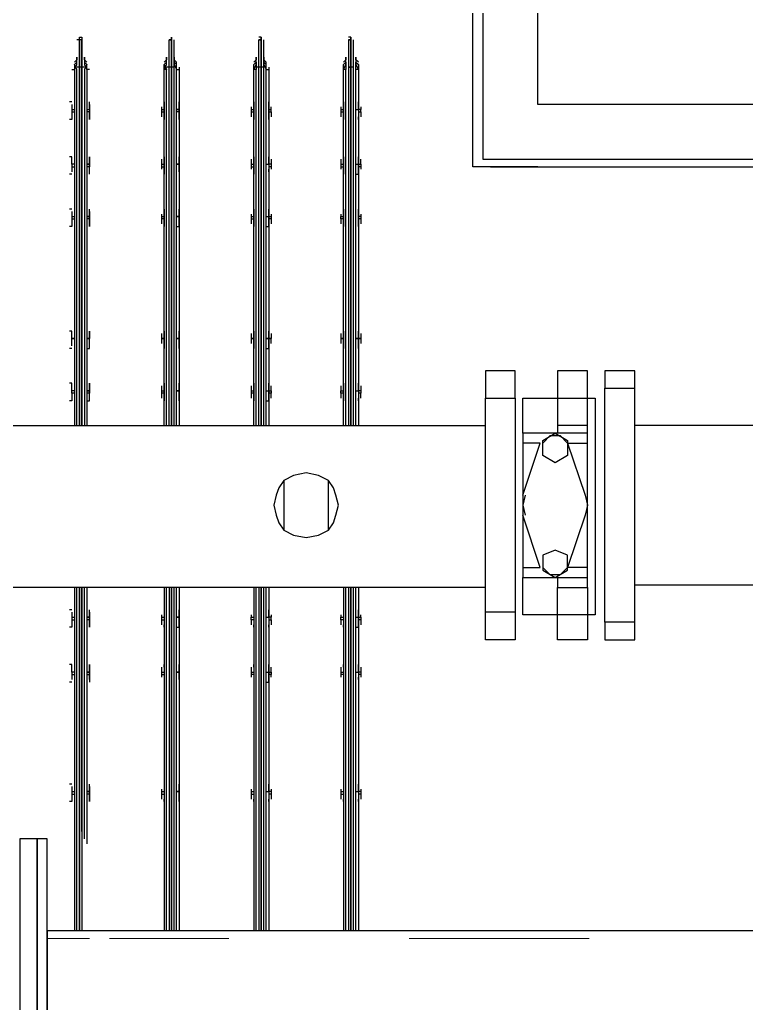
# Model space of a CAD drawing. Header units: metres. Extents: x 530959 to 531458, y 2674234 to 2674577.
# Drawn here: x 531159.253 to 531159.657, y 2674397.626 to 2674398.173 of the extents above; entities that cross this region are included whole.
import ezdxf

# ---------------------------------------------------------------- set-up
doc = ezdxf.new("R2010")
doc.units = ezdxf.units.M
doc.linetypes.add('PDF_IMPORT', pattern=[1, 0.8, -0.2])
doc.layers.add('IDT', color=7, linetype='Continuous')

# ---------------------------------------------------------------- blocks, each defined once
blk = doc.blocks.new('IDT')
at = {"layer": 'IDT', "color": 0, "lineweight": 25}
for p, q in [((16.87873, 9.80413), (16.87873, 8.9452)), ((16.88426, 8.9452), (16.88426, 9.80413)), ((16.88426, 9.80413), (16.88426, 8.9452)), ((16.89394, 8.9452), (16.89394, 9.80413)), ((16.87873, 8.99637), (16.87873, 9.75434)), ((14.77772, 8.99637), (16.87873, 8.99637)), ((16.70583, 8.8055), (16.70583, 8.99637)), ((16.70722, 8.99637), (16.70722, 8.8055)), ((16.7086, 8.99637), (16.7086, 8.8055)), ((16.70998, 8.8055), (16.70998, 8.99637)), ((16.70998, 8.99637), (16.70998, 8.8055)), ((16.71137, 8.8055), (16.71137, 8.99637)), ((16.71275, 8.99637), (16.71275, 8.8055)), ((16.71413, 8.8055), (16.71413, 8.99637)), ((16.75563, 8.8055), (16.75563, 8.99637)), ((16.75701, 8.99637), (16.75701, 8.8055)), ((16.75839, 8.99637), (16.75839, 8.8055)), ((16.75978, 8.8055), (16.75978, 8.99637)), ((16.75978, 8.99637), (16.75978, 8.8055)), ((16.76116, 8.8055), (16.76116, 8.99637)), ((16.76254, 8.99637), (16.76254, 8.8055)), ((16.76393, 8.8055), (16.76393, 8.99637)), ((16.80542, 8.8055), (16.80542, 8.99637)), ((16.8068, 8.99637), (16.8068, 8.8055)), ((16.80819, 8.99637), (16.80819, 8.8055)), ((16.80957, 8.8055), (16.80957, 8.99637)), ((16.80957, 8.99637), (16.80957, 8.8055)), ((16.81095, 8.8055), (16.81095, 8.99637)), ((16.81234, 8.99637), (16.81234, 8.8055)), ((16.81372, 8.8055), (16.81372, 8.99637)), ((16.85936, 8.8055), (16.85936, 8.99637)), ((16.86075, 8.8055), (16.86075, 8.99637)), ((16.86075, 8.99637), (16.86075, 8.8055)), ((16.86213, 8.99637), (16.86213, 8.8055)), ((16.86351, 8.8055), (16.86351, 8.99637)), ((16.8566, 8.8055), (16.8566, 8.94796)), ((16.85798, 8.9452), (16.85798, 8.8055)), ((16.85936, 8.94105), (16.85936, 8.8055)), ((16.87873, 8.9452), (16.88426, 8.9452)), ((16.88426, 8.9452), (16.89394, 8.9452)), ((16.70445, 8.9203), (16.70445, 8.92307)), ((16.70445, 8.91892), (16.70445, 8.9203)), ((16.70445, 8.9203), (16.70583, 8.9203)), ((16.70583, 8.9203), (16.70583, 8.92445)), ((16.70583, 8.92445), (16.70583, 8.92307)), ((16.70583, 8.91892), (16.70583, 8.9203)), ((16.71413, 8.9203), (16.71413, 8.92445)), ((16.71413, 8.92445), (16.71413, 8.92307)), ((16.71413, 8.91892), (16.71413, 8.9203)), ((16.71552, 8.9203), (16.71413, 8.9203)), ((16.71552, 8.9203), (16.71552, 8.92307)), ((16.71552, 8.91892), (16.71552, 8.9203)), ((16.75424, 8.9203), (16.75424, 8.92307)), ((16.75424, 8.91892), (16.75424, 8.9203)), ((16.75424, 8.9203), (16.75563, 8.9203)), ((16.75563, 8.9203), (16.75563, 8.92445)), ((16.75563, 8.92445), (16.75563, 8.92307)), ((16.75563, 8.91892), (16.75563, 8.9203)), ((16.76393, 8.9203), (16.76393, 8.92445)), ((16.76393, 8.92445), (16.76393, 8.92307)), ((16.76393, 8.91477), (16.76393, 8.9203)), ((16.76531, 8.9203), (16.76393, 8.9203)), ((16.76531, 8.9203), (16.76531, 8.92307)), ((16.76531, 8.91892), (16.76531, 8.9203)), ((16.80542, 8.91892), (16.80542, 8.92445)), ((16.80542, 8.92445), (16.80542, 8.92307)), ((16.80542, 8.92307), (16.80542, 8.91892)), ((16.81372, 8.9203), (16.81372, 8.92445)), ((16.81372, 8.92445), (16.81372, 8.92307)), ((16.81372, 8.91477), (16.81372, 8.9203)), ((16.8151, 8.9203), (16.81372, 8.9203)), ((16.8151, 8.9203), (16.8151, 8.92307)), ((16.8151, 8.91892), (16.8151, 8.9203)), ((16.85521, 8.9203), (16.85521, 8.92445)), ((16.85521, 8.92445), (16.85521, 8.92307)), ((16.85521, 8.92307), (16.85521, 8.9203)), ((16.85521, 8.9203), (16.85521, 8.91892)), ((16.85521, 8.91892), (16.85521, 8.9203)), ((16.85521, 8.9203), (16.8566, 8.9203)), ((16.86351, 8.9203), (16.86351, 8.92445)), ((16.86351, 8.91892), (16.86351, 8.9203)), ((16.8649, 8.9203), (16.86351, 8.9203)), ((16.8649, 8.92307), (16.8649, 8.92445)), ((16.8649, 8.92445), (16.86628, 8.92445)), ((16.8649, 8.9203), (16.8649, 8.92307)), ((16.8649, 8.91892), (16.8649, 8.9203)), ((16.70445, 8.91753), (16.70445, 8.91892)), ((16.70445, 8.91892), (16.70583, 8.91892)), ((16.70722, 8.91892), (16.70583, 8.91892)), ((16.70583, 8.91892), (16.70583, 8.91477)), ((16.70583, 8.91753), (16.70583, 8.91615)), ((16.71413, 8.91477), (16.71413, 8.91892)), ((16.71552, 8.91892), (16.71413, 8.91892)), ((16.71413, 8.91615), (16.71413, 8.91753)), ((16.71552, 8.91753), (16.71552, 8.91892)), ((16.75424, 8.91753), (16.75424, 8.91892)), ((16.75424, 8.91892), (16.75563, 8.91892)), ((16.75701, 8.91892), (16.75563, 8.91892)), ((16.75563, 8.91892), (16.75563, 8.91477)), ((16.75563, 8.91753), (16.75563, 8.91615)), ((16.76531, 8.91892), (16.76393, 8.91892)), ((16.76393, 8.91615), (16.76393, 8.91753)), ((16.76531, 8.91753), (16.76531, 8.91892)), ((16.80542, 8.91753), (16.80542, 8.91892)), ((16.80542, 8.91892), (16.8068, 8.91892)), ((16.8068, 8.91892), (16.80542, 8.91892)), ((16.80542, 8.91892), (16.80542, 8.91477)), ((16.80542, 8.91615), (16.80542, 8.91753)), ((16.8151, 8.91892), (16.81372, 8.91892)), ((16.81372, 8.91615), (16.81372, 8.91753)), ((16.8151, 8.91753), (16.8151, 8.91892)), ((16.85521, 8.91892), (16.8566, 8.91892)), ((16.8566, 8.91892), (16.85521, 8.91892)), ((16.85521, 8.91892), (16.85521, 8.91477)), ((16.85521, 8.91753), (16.85521, 8.91892)), ((16.85521, 8.91615), (16.85521, 8.91753)), ((16.86351, 8.91477), (16.86351, 8.91892)), ((16.8649, 8.91892), (16.86351, 8.91892)), ((16.8649, 8.91753), (16.8649, 8.91892)), ((16.8649, 8.91615), (16.8649, 8.91753)), ((16.8649, 8.91477), (16.86628, 8.91477)), ((16.70445, 8.85391), (16.70445, 8.85529)), ((16.70445, 8.85253), (16.70445, 8.85391)), ((16.70445, 8.85391), (16.70583, 8.85391)), ((16.70583, 8.85391), (16.70583, 8.85806)), ((16.70583, 8.85667), (16.70583, 8.85529)), ((16.70583, 8.85253), (16.70583, 8.85391)), ((16.71413, 8.85391), (16.71413, 8.85806)), ((16.71413, 8.85529), (16.71413, 8.85667)), ((16.71413, 8.85253), (16.71413, 8.85391)), ((16.71413, 8.85391), (16.71552, 8.85391)), ((16.71552, 8.85391), (16.71552, 8.85529)), ((16.71552, 8.85253), (16.71552, 8.85391)), ((16.75424, 8.85529), (16.75424, 8.85391)), ((16.75424, 8.85391), (16.75563, 8.85391)), ((16.75424, 8.85253), (16.75424, 8.85391)), ((16.75701, 8.85806), (16.75563, 8.85806)), ((16.75563, 8.85806), (16.75563, 8.85391)), ((16.75563, 8.85667), (16.75563, 8.85529)), ((16.75563, 8.85391), (16.75563, 8.85253)), ((16.76393, 8.85253), (16.76393, 8.85806)), ((16.76393, 8.85529), (16.76393, 8.85667)), ((16.76393, 8.85391), (16.76531, 8.85391)), ((16.76531, 8.85391), (16.76531, 8.85529)), ((16.76531, 8.85253), (16.76531, 8.85391)), ((16.80542, 8.85253), (16.80542, 8.85806)), ((16.80542, 8.85667), (16.80542, 8.85529)), ((16.80542, 8.85529), (16.80542, 8.85391)), ((16.80542, 8.85391), (16.80542, 8.85253)), ((16.81372, 8.85391), (16.81372, 8.85806)), ((16.81372, 8.85529), (16.81372, 8.85667)), ((16.81372, 8.85253), (16.81372, 8.85391)), ((16.8151, 8.85391), (16.81372, 8.85391)), ((16.8151, 8.85391), (16.8151, 8.85529)), ((16.8151, 8.85253), (16.8151, 8.85391)), ((16.85521, 8.85391), (16.85521, 8.85806)), ((16.85521, 8.85667), (16.85521, 8.85529)), ((16.85521, 8.85529), (16.85521, 8.85391)), ((16.8566, 8.85391), (16.85521, 8.85391)), ((16.85521, 8.85391), (16.85521, 8.85253)), ((16.85521, 8.85253), (16.85521, 8.85391)), ((16.86351, 8.84838), (16.86351, 8.85806)), ((16.8649, 8.85391), (16.86351, 8.85391)), ((16.8649, 8.85806), (16.86628, 8.85806)), ((16.8649, 8.85529), (16.8649, 8.85667)), ((16.8649, 8.85391), (16.8649, 8.85529)), ((16.8649, 8.85253), (16.8649, 8.85391)), ((16.70445, 8.84976), (16.70445, 8.85253)), ((16.70445, 8.85253), (16.70583, 8.85253)), ((16.70722, 8.85253), (16.70583, 8.85253)), ((16.70583, 8.85253), (16.70583, 8.84838)), ((16.70583, 8.84838), (16.70583, 8.84976)), ((16.71413, 8.84838), (16.71413, 8.85253)), ((16.71552, 8.85253), (16.71413, 8.85253)), ((16.71413, 8.84976), (16.71413, 8.84838)), ((16.71552, 8.84976), (16.71552, 8.85253)), ((16.75563, 8.85253), (16.75424, 8.85253)), ((16.75424, 8.85253), (16.75424, 8.84976)), ((16.75701, 8.85253), (16.75563, 8.85253)), ((16.75563, 8.85253), (16.75563, 8.84838)), ((16.75563, 8.84838), (16.75563, 8.84976)), ((16.76393, 8.84838), (16.76393, 8.85253)), ((16.76531, 8.85253), (16.76393, 8.85253)), ((16.76393, 8.84976), (16.76393, 8.84838)), ((16.76531, 8.84976), (16.76531, 8.85253)), ((16.80542, 8.84976), (16.80542, 8.85253)), ((16.80542, 8.85253), (16.8068, 8.85253)), ((16.8068, 8.85253), (16.80542, 8.85253)), ((16.80542, 8.85253), (16.80542, 8.84838)), ((16.80542, 8.84838), (16.80542, 8.84976)), ((16.81372, 8.84838), (16.81372, 8.85253)), ((16.8151, 8.85253), (16.81372, 8.85253)), ((16.81372, 8.84976), (16.81372, 8.84838)), ((16.8151, 8.84976), (16.8151, 8.85253)), ((16.85521, 8.85253), (16.8566, 8.85253)), ((16.8566, 8.85253), (16.85521, 8.85253)), ((16.85521, 8.85253), (16.85521, 8.84976)), ((16.85521, 8.84838), (16.85521, 8.85253)), ((16.85521, 8.84976), (16.85521, 8.84838)), ((16.86351, 8.85253), (16.8649, 8.85253)), ((16.8649, 8.85253), (16.8649, 8.84976)), ((16.8649, 8.84976), (16.8649, 8.84838)), ((16.8649, 8.84838), (16.86628, 8.84838)), ((16.5689, 8.83454), (16.5523, 8.83454)), ((16.5523, 8.83454), (16.5523, 8.82486)), ((16.5689, 8.82486), (16.5689, 8.83454)), ((16.57858, 8.82071), (16.57858, 8.83454)), ((16.57858, 8.83454), (16.59518, 8.83454)), ((16.59518, 8.83454), (16.59518, 8.82071)), ((16.6187, 8.81933), (16.6187, 8.83454)), ((16.6187, 8.83454), (16.63529, 8.83454)), ((16.63529, 8.83454), (16.63529, 8.81933)), ((16.70722, 8.82763), (16.70583, 8.82763)), ((16.70583, 8.82763), (16.70583, 8.82348)), ((16.70583, 8.82763), (16.70583, 8.82625)), ((16.71413, 8.82348), (16.71413, 8.82763)), ((16.71413, 8.82763), (16.71413, 8.82625)), ((16.75563, 8.82348), (16.75563, 8.82763)), ((16.75563, 8.82763), (16.75563, 8.82625)), ((16.76393, 8.82348), (16.76393, 8.82763)), ((16.76393, 8.82763), (16.76393, 8.82625)), ((16.80542, 8.82763), (16.80542, 8.82625)), ((16.8068, 8.82763), (16.80542, 8.82763)), ((16.80542, 8.82763), (16.80542, 8.82348)), ((16.81372, 8.81795), (16.81372, 8.82763)), ((16.81372, 8.82763), (16.81372, 8.82625)), ((16.85521, 8.82348), (16.85521, 8.82763)), ((16.85521, 8.82763), (16.85521, 8.82625)), ((16.86351, 8.82348), (16.86351, 8.82763)), ((16.8649, 8.82625), (16.8649, 8.82763)), ((16.8649, 8.82763), (16.86628, 8.82763)), ((16.5523, 8.82486), (16.5689, 8.82486)), ((16.5523, 8.82486), (16.5523, 8.69485)), ((16.5689, 8.82486), (16.5689, 8.69485)), ((16.70445, 8.82348), (16.70445, 8.82625)), ((16.70445, 8.8221), (16.70445, 8.82348)), ((16.70445, 8.82348), (16.70583, 8.82348)), ((16.70583, 8.8221), (16.70445, 8.8221)), ((16.70445, 8.8221), (16.70445, 8.82071)), ((16.70583, 8.82348), (16.70583, 8.8221)), ((16.70722, 8.8221), (16.70583, 8.8221)), ((16.70583, 8.8221), (16.70583, 8.81795)), ((16.71413, 8.8221), (16.71413, 8.82348)), ((16.71413, 8.82348), (16.71552, 8.82348)), ((16.71413, 8.81795), (16.71413, 8.8221)), ((16.71552, 8.8221), (16.71413, 8.8221)), ((16.71552, 8.82348), (16.71552, 8.82625)), ((16.71552, 8.82348), (16.71552, 8.8221)), ((16.71552, 8.82071), (16.71552, 8.8221)), ((16.75424, 8.82348), (16.75424, 8.82625)), ((16.75563, 8.82348), (16.75424, 8.82348)), ((16.75424, 8.82348), (16.75424, 8.8221)), ((16.75424, 8.8221), (16.75563, 8.8221)), ((16.75424, 8.82071), (16.75424, 8.8221)), ((16.75563, 8.8221), (16.75563, 8.82348)), ((16.75701, 8.8221), (16.75563, 8.8221)), ((16.75563, 8.8221), (16.75563, 8.81795)), ((16.76393, 8.8221), (16.76393, 8.82348)), ((16.76393, 8.82348), (16.76531, 8.82348)), ((16.76393, 8.81795), (16.76393, 8.8221)), ((16.76531, 8.8221), (16.76393, 8.8221)), ((16.76531, 8.82348), (16.76531, 8.82625)), ((16.76531, 8.82348), (16.76531, 8.8221)), ((16.76531, 8.82071), (16.76531, 8.8221)), ((16.80542, 8.82625), (16.80542, 8.82348)), ((16.80542, 8.82348), (16.80542, 8.8221)), ((16.80542, 8.82348), (16.80542, 8.8221)), ((16.80542, 8.8221), (16.8068, 8.8221)), ((16.8068, 8.8221), (16.80542, 8.8221)), ((16.80542, 8.8221), (16.80542, 8.81795)), ((16.80542, 8.8221), (16.80542, 8.82071)), ((16.8151, 8.82348), (16.81372, 8.82348)), ((16.8151, 8.8221), (16.81372, 8.8221)), ((16.8151, 8.82348), (16.8151, 8.82625)), ((16.8151, 8.8221), (16.8151, 8.82348)), ((16.8151, 8.82071), (16.8151, 8.8221)), ((16.85521, 8.82625), (16.85521, 8.82348)), ((16.85521, 8.82348), (16.85521, 8.8221)), ((16.85521, 8.8221), (16.85521, 8.82348)), ((16.85521, 8.82348), (16.8566, 8.82348)), ((16.85521, 8.8221), (16.8566, 8.8221)), ((16.8566, 8.8221), (16.85521, 8.8221)), ((16.85521, 8.8221), (16.85521, 8.81795)), ((16.85521, 8.82071), (16.85521, 8.8221)), ((16.86351, 8.8221), (16.86351, 8.82348)), ((16.8649, 8.82348), (16.86351, 8.82348)), ((16.86351, 8.81795), (16.86351, 8.8221)), ((16.8649, 8.8221), (16.86351, 8.8221)), ((16.8649, 8.82348), (16.8649, 8.82625)), ((16.8649, 8.8221), (16.8649, 8.82348)), ((16.8649, 8.82071), (16.8649, 8.8221)), ((16.57443, 8.70038), (16.57443, 8.82071)), ((16.57443, 8.82071), (16.57858, 8.82071)), ((16.57858, 8.82071), (16.59518, 8.82071)), ((16.57858, 8.8055), (16.57858, 8.82071)), ((16.59518, 8.82071), (16.59518, 8.8055)), ((16.59518, 8.82071), (16.61455, 8.82071)), ((16.61455, 8.82071), (16.61455, 8.79997)), ((16.6187, 8.70038), (16.6187, 8.81933)), ((16.6187, 8.81933), (16.63529, 8.81933)), ((16.63529, 8.81933), (16.63529, 8.70038)), ((16.70583, 8.82071), (16.70583, 8.81933)), ((16.71413, 8.81933), (16.71413, 8.82071)), ((16.75563, 8.82071), (16.75563, 8.81933)), ((16.76393, 8.81933), (16.76393, 8.82071)), ((16.80542, 8.82071), (16.80542, 8.81933)), ((16.81372, 8.81933), (16.81372, 8.82071)), ((16.85521, 8.81933), (16.85521, 8.82071)), ((16.8649, 8.81933), (16.8649, 8.82071)), ((16.8649, 8.81795), (16.86628, 8.81795)), ((16.59518, 8.8055), (16.57858, 8.8055)), ((16.57858, 8.8055), (16.57858, 8.79997)), ((16.59518, 8.79997), (16.59518, 8.8055)), ((16.63529, 8.8055), (17.21622, 8.8055)), ((16.5523, 8.80411), (16.44304, 8.80411)), ((16.61455, 8.79997), (16.57858, 8.79997)), ((16.57858, 8.79997), (16.57858, 8.79443)), ((16.59656, 8.79997), (16.58965, 8.79582)), ((16.60348, 8.79582), (16.59656, 8.79997)), ((16.61455, 8.79443), (16.61455, 8.79997)), ((16.57858, 8.79443), (16.57858, 8.75985)), ((16.57858, 8.79443), (16.58965, 8.79443)), ((16.57997, 8.76539), (16.58965, 8.79443)), ((16.58965, 8.79443), (16.5938, 8.79858)), ((16.58965, 8.79582), (16.58965, 8.78752)), ((16.5938, 8.79858), (16.59933, 8.79858)), ((16.59933, 8.79858), (16.60348, 8.79443)), ((16.60348, 8.78752), (16.60348, 8.79582)), ((16.61455, 8.79443), (16.60486, 8.79443)), ((16.60486, 8.79443), (16.61455, 8.76539)), ((16.61455, 8.75985), (16.61455, 8.79443)), ((16.58965, 8.78752), (16.59656, 8.78475)), ((16.59656, 8.78475), (16.60348, 8.78752)), ((16.73488, 8.77783), (16.72796, 8.77645)), ((16.7418, 8.77645), (16.73488, 8.77783)), ((16.72243, 8.77369), (16.71967, 8.76954)), ((16.72796, 8.77645), (16.72243, 8.77369)), ((16.72243, 8.77369), (16.72243, 8.74602)), ((16.74733, 8.77369), (16.7418, 8.77645)), ((16.74733, 8.74602), (16.74733, 8.77369)), ((16.75009, 8.76954), (16.74733, 8.77369)), ((16.71967, 8.76954), (16.71828, 8.76539)), ((16.75148, 8.76539), (16.75009, 8.76954)), ((16.57858, 8.75985), (16.57997, 8.76539)), ((16.61455, 8.75985), (16.61316, 8.76539)), ((16.71828, 8.76539), (16.7169, 8.75985)), ((16.75286, 8.75985), (16.75148, 8.76539)), ((16.57858, 8.75985), (16.57858, 8.72528)), ((16.57997, 8.75432), (16.57858, 8.75985)), ((16.61316, 8.75432), (16.61455, 8.75985)), ((16.61455, 8.72528), (16.61455, 8.75985)), ((16.7169, 8.75985), (16.71828, 8.75432)), ((16.75148, 8.75432), (16.75286, 8.75985)), ((16.58965, 8.72528), (16.57997, 8.75432)), ((16.61455, 8.75432), (16.60486, 8.72528)), ((16.71828, 8.75432), (16.71967, 8.75017)), ((16.71967, 8.75017), (16.72243, 8.74602)), ((16.74733, 8.74602), (16.75009, 8.75017)), ((16.75009, 8.75017), (16.75148, 8.75432)), ((16.72243, 8.74602), (16.72796, 8.74326)), ((16.7418, 8.74326), (16.74733, 8.74602)), ((16.72796, 8.74326), (16.73488, 8.74187)), ((16.73488, 8.74187), (16.7418, 8.74326)), ((16.58965, 8.73219), (16.59656, 8.73634)), ((16.59656, 8.73634), (16.60348, 8.73219)), ((16.58965, 8.72389), (16.58965, 8.73219)), ((16.60348, 8.73219), (16.60348, 8.72389)), ((16.57858, 8.72528), (16.57858, 8.71974)), ((16.58965, 8.72528), (16.57858, 8.72528)), ((16.5938, 8.72113), (16.58965, 8.72528)), ((16.59656, 8.71974), (16.58965, 8.72389)), ((16.60348, 8.72389), (16.59656, 8.71974)), ((16.60348, 8.72528), (16.59933, 8.72113)), ((16.60486, 8.72528), (16.61455, 8.72528)), ((16.61455, 8.71974), (16.61455, 8.72528)), ((16.57858, 8.71974), (16.61455, 8.71974)), ((16.57858, 8.71974), (16.57858, 8.71559)), ((16.59933, 8.72113), (16.5938, 8.72113)), ((16.59518, 8.71559), (16.59518, 8.71974)), ((16.61455, 8.71974), (16.61455, 8.70038)), ((16.44304, 8.71559), (16.5523, 8.71559)), ((16.57858, 8.71559), (16.57858, 8.70038)), ((16.57858, 8.71559), (16.59518, 8.71559)), ((16.59518, 8.70038), (16.59518, 8.71559)), ((17.21622, 8.71559), (16.63529, 8.71559)), ((16.70583, 8.5178), (16.70583, 8.71559)), ((16.70722, 8.71559), (16.70722, 8.5178)), ((16.7086, 8.71559), (16.7086, 8.51642)), ((16.70998, 8.51642), (16.70998, 8.71559)), ((16.70998, 8.71559), (16.70998, 8.51642)), ((16.71137, 8.51642), (16.71137, 8.71559)), ((16.71275, 8.71559), (16.71275, 8.5178)), ((16.71413, 8.71559), (16.71413, 8.5178)), ((16.75563, 8.5178), (16.75563, 8.71559)), ((16.75701, 8.71559), (16.75701, 8.5178)), ((16.75839, 8.71559), (16.75839, 8.51642)), ((16.75978, 8.71559), (16.75978, 8.51642)), ((16.75978, 8.51642), (16.75978, 8.71559)), ((16.76116, 8.71559), (16.76116, 8.51642)), ((16.76254, 8.71559), (16.76254, 8.5178)), ((16.76393, 8.71559), (16.76393, 8.5178)), ((16.80542, 8.5178), (16.80542, 8.71559)), ((16.8068, 8.71559), (16.8068, 8.5178)), ((16.80819, 8.71559), (16.80819, 8.51642)), ((16.80957, 8.71559), (16.80957, 8.51642)), ((16.80957, 8.51642), (16.80957, 8.71559)), ((16.81095, 8.71559), (16.81095, 8.51642)), ((16.81234, 8.71559), (16.81234, 8.5178)), ((16.81372, 8.71559), (16.81372, 8.5178)), ((16.8566, 8.5178), (16.8566, 8.71559)), ((16.85798, 8.5178), (16.85798, 8.71559)), ((16.85936, 8.51642), (16.85936, 8.71559)), ((16.85936, 8.71559), (16.85936, 8.51642)), ((16.86075, 8.51642), (16.86075, 8.71559)), ((16.86075, 8.71559), (16.86075, 8.51642)), ((16.86213, 8.71559), (16.86213, 8.5178)), ((16.86351, 8.5178), (16.86351, 8.71559)), ((16.70583, 8.69761), (16.70583, 8.70176)), ((16.70583, 8.70176), (16.70583, 8.70038)), ((16.71413, 8.69761), (16.71413, 8.70176)), ((16.71413, 8.70176), (16.71413, 8.70038)), ((16.75701, 8.70176), (16.75563, 8.70176)), ((16.75563, 8.70176), (16.75563, 8.69761)), ((16.75563, 8.70176), (16.75563, 8.70038)), ((16.76393, 8.69761), (16.76393, 8.70176)), ((16.76393, 8.70176), (16.76393, 8.70038)), ((16.80542, 8.70176), (16.80542, 8.70038)), ((16.80542, 8.69761), (16.80542, 8.70176)), ((16.81372, 8.69761), (16.81372, 8.70176)), ((16.81372, 8.70176), (16.81372, 8.70038)), ((16.8566, 8.70176), (16.85521, 8.70176)), ((16.85521, 8.70176), (16.85521, 8.69761)), ((16.85521, 8.70176), (16.85521, 8.70038)), ((16.86351, 8.69623), (16.86351, 8.70176)), ((16.8649, 8.70038), (16.8649, 8.70176)), ((16.8649, 8.70176), (16.86628, 8.70176)), ((16.57858, 8.70038), (16.57443, 8.70038)), ((16.57858, 8.70038), (16.57858, 8.68516)), ((16.59518, 8.70038), (16.57858, 8.70038)), ((16.59518, 8.68516), (16.59518, 8.70038)), ((16.61455, 8.70038), (16.59518, 8.70038)), ((16.63529, 8.70038), (16.6187, 8.70038)), ((16.6187, 8.70038), (16.6187, 8.68516)), ((16.63529, 8.68516), (16.63529, 8.70038)), ((16.70445, 8.70038), (16.70445, 8.69761)), ((16.70445, 8.69761), (16.70583, 8.69761)), ((16.70445, 8.69623), (16.70445, 8.69761)), ((16.70445, 8.69346), (16.70445, 8.69623)), ((16.70445, 8.69623), (16.70583, 8.69623)), ((16.70583, 8.69623), (16.70583, 8.69761)), ((16.70722, 8.69623), (16.70583, 8.69623)), ((16.70583, 8.69623), (16.70583, 8.69208)), ((16.71413, 8.69208), (16.71413, 8.69761)), ((16.71413, 8.69761), (16.71552, 8.69761)), ((16.71552, 8.69623), (16.71413, 8.69623)), ((16.71552, 8.69761), (16.71552, 8.70038)), ((16.71552, 8.69761), (16.71552, 8.69623)), ((16.71552, 8.69346), (16.71552, 8.69623)), ((16.75424, 8.70038), (16.75424, 8.69761)), ((16.75424, 8.69761), (16.75563, 8.69761)), ((16.75424, 8.69623), (16.75424, 8.69761)), ((16.75563, 8.69623), (16.75424, 8.69623)), ((16.75424, 8.69623), (16.75424, 8.69346)), ((16.75563, 8.69761), (16.75563, 8.69623)), ((16.75701, 8.69623), (16.75563, 8.69623)), ((16.75563, 8.69623), (16.75563, 8.69208)), ((16.76393, 8.69623), (16.76393, 8.69761)), ((16.76393, 8.69761), (16.76531, 8.69761)), ((16.76393, 8.69208), (16.76393, 8.69623)), ((16.76531, 8.69623), (16.76393, 8.69623)), ((16.76531, 8.69761), (16.76531, 8.70038)), ((16.76531, 8.69623), (16.76531, 8.69761)), ((16.76531, 8.69346), (16.76531, 8.69623)), ((16.80542, 8.70038), (16.80542, 8.69761)), ((16.80542, 8.69761), (16.80542, 8.69623)), ((16.80542, 8.69623), (16.80542, 8.69761)), ((16.80542, 8.69623), (16.8068, 8.69623)), ((16.8068, 8.69623), (16.80542, 8.69623)), ((16.80542, 8.69623), (16.80542, 8.69208)), ((16.80542, 8.69346), (16.80542, 8.69623)), ((16.81372, 8.69623), (16.81372, 8.69761)), ((16.81372, 8.69761), (16.8151, 8.69761)), ((16.81372, 8.69208), (16.81372, 8.69623)), ((16.8151, 8.69623), (16.81372, 8.69623)), ((16.8151, 8.69761), (16.8151, 8.70038)), ((16.8151, 8.69623), (16.8151, 8.69761)), ((16.8151, 8.69346), (16.8151, 8.69623)), ((16.85521, 8.70038), (16.85521, 8.69761)), ((16.85521, 8.69623), (16.85521, 8.69761)), ((16.85521, 8.69761), (16.85521, 8.69623)), ((16.85521, 8.69761), (16.8566, 8.69761)), ((16.85521, 8.69623), (16.8566, 8.69623)), ((16.8566, 8.69623), (16.85521, 8.69623)), ((16.85521, 8.69623), (16.85521, 8.69208)), ((16.85521, 8.69346), (16.85521, 8.69623)), ((16.86351, 8.69761), (16.8649, 8.69761)), ((16.86351, 8.69623), (16.8649, 8.69623)), ((16.86351, 8.69208), (16.86351, 8.69623)), ((16.8649, 8.69761), (16.8649, 8.70038)), ((16.8649, 8.69761), (16.8649, 8.69623)), ((16.8649, 8.69623), (16.8649, 8.69346)), ((16.5689, 8.69485), (16.5523, 8.69485)), ((16.5523, 8.69485), (16.5523, 8.68516)), ((16.5689, 8.68516), (16.5689, 8.69485)), ((16.70583, 8.69208), (16.70583, 8.69346)), ((16.71413, 8.69346), (16.71413, 8.69208)), ((16.75563, 8.69208), (16.75563, 8.69346)), ((16.76393, 8.69346), (16.76393, 8.69208)), ((16.80542, 8.69208), (16.80542, 8.69346)), ((16.81372, 8.69346), (16.81372, 8.69208)), ((16.85521, 8.69208), (16.85521, 8.69346)), ((16.8649, 8.69346), (16.8649, 8.69208)), ((16.8649, 8.69208), (16.86628, 8.69208)), ((16.5523, 8.68516), (16.5689, 8.68516)), ((16.57858, 8.68516), (16.59518, 8.68516)), ((16.6187, 8.68516), (16.63529, 8.68516)), ((16.70445, 8.66718), (16.70445, 8.66995)), ((16.70583, 8.67272), (16.70583, 8.66718)), ((16.70583, 8.67133), (16.70583, 8.66995)), ((16.71413, 8.66718), (16.71413, 8.67272)), ((16.71413, 8.66995), (16.71413, 8.67133)), ((16.71552, 8.66718), (16.71552, 8.66995)), ((16.75424, 8.66995), (16.75424, 8.66718)), ((16.75701, 8.67272), (16.75563, 8.67272)), ((16.75563, 8.67272), (16.75563, 8.66718)), ((16.75563, 8.67133), (16.75563, 8.66995)), ((16.76393, 8.66718), (16.76393, 8.67272)), ((16.76393, 8.66995), (16.76393, 8.67133)), ((16.76531, 8.66718), (16.76531, 8.66995)), ((16.80542, 8.67272), (16.80542, 8.66718)), ((16.80542, 8.67133), (16.80542, 8.66995)), ((16.80542, 8.66995), (16.80542, 8.66718)), ((16.81372, 8.66718), (16.81372, 8.67272)), ((16.81372, 8.66995), (16.81372, 8.67133)), ((16.8151, 8.66718), (16.8151, 8.66995)), ((16.8566, 8.67272), (16.85521, 8.67272)), ((16.85521, 8.67272), (16.85521, 8.66718)), ((16.85521, 8.67133), (16.85521, 8.66995)), ((16.85521, 8.66995), (16.85521, 8.66718)), ((16.86351, 8.66718), (16.86351, 8.67272)), ((16.8649, 8.67272), (16.86628, 8.67272)), ((16.8649, 8.67133), (16.8649, 8.66995)), ((16.8649, 8.66995), (16.8649, 8.66718)), ((16.70445, 8.66442), (16.70445, 8.66718)), ((16.70583, 8.66718), (16.70445, 8.66718)), ((16.70445, 8.66718), (16.70583, 8.66718)), ((16.70583, 8.66718), (16.70722, 8.66718)), ((16.70722, 8.66718), (16.70583, 8.66718)), ((16.70583, 8.66718), (16.70583, 8.66303)), ((16.70583, 8.66303), (16.70583, 8.66442)), ((16.71413, 8.66303), (16.71413, 8.66718)), ((16.71552, 8.66718), (16.71413, 8.66718)), ((16.71413, 8.66718), (16.71552, 8.66718)), ((16.71413, 8.66442), (16.71413, 8.66303)), ((16.71552, 8.66442), (16.71552, 8.66718)), ((16.75424, 8.66718), (16.75563, 8.66718)), ((16.75563, 8.66718), (16.75424, 8.66718)), ((16.75424, 8.66442), (16.75424, 8.66718)), ((16.75424, 8.66718), (16.75563, 8.66718)), ((16.75563, 8.66718), (16.75701, 8.66718)), ((16.75701, 8.66718), (16.75563, 8.66718)), ((16.75563, 8.66718), (16.75563, 8.66303)), ((16.75563, 8.66303), (16.75563, 8.66442)), ((16.76393, 8.66303), (16.76393, 8.66718)), ((16.76531, 8.66718), (16.76393, 8.66718)), ((16.76393, 8.66718), (16.76531, 8.66718)), ((16.76393, 8.66442), (16.76393, 8.66303)), ((16.76531, 8.66442), (16.76531, 8.66718)), ((16.80542, 8.66718), (16.8068, 8.66718)), ((16.8068, 8.66718), (16.80542, 8.66718)), ((16.80542, 8.66718), (16.80542, 8.66303)), ((16.80542, 8.66442), (16.80542, 8.66718)), ((16.80542, 8.66718), (16.8068, 8.66718)), ((16.80542, 8.66303), (16.80542, 8.66442)), ((16.81372, 8.66303), (16.81372, 8.66718)), ((16.8151, 8.66718), (16.81372, 8.66718)), ((16.81372, 8.66718), (16.8151, 8.66718)), ((16.81372, 8.66442), (16.81372, 8.66303)), ((16.8151, 8.66442), (16.8151, 8.66718)), ((16.85521, 8.66718), (16.8566, 8.66718)), ((16.8566, 8.66718), (16.85521, 8.66718)), ((16.85521, 8.66718), (16.85521, 8.66303)), ((16.85521, 8.66442), (16.85521, 8.66718)), ((16.85521, 8.66718), (16.8566, 8.66718)), ((16.8566, 8.66718), (16.85521, 8.66718)), ((16.85521, 8.66718), (16.8566, 8.66718)), ((16.85521, 8.66303), (16.85521, 8.66442)), ((16.8649, 8.66718), (16.86351, 8.66718)), ((16.86351, 8.66718), (16.8649, 8.66718)), ((16.86351, 8.66303), (16.86351, 8.66718)), ((16.8649, 8.66718), (16.8649, 8.66442)), ((16.8649, 8.66442), (16.8649, 8.66303)), ((16.8649, 8.66303), (16.86628, 8.66303)), ((16.70445, 8.60079), (16.70445, 8.60356)), ((16.70583, 8.60356), (16.70583, 8.60494)), ((16.70583, 8.60494), (16.70583, 8.59941)), ((16.71413, 8.59941), (16.71413, 8.60494)), ((16.71413, 8.60494), (16.71413, 8.60356)), ((16.71552, 8.60079), (16.71552, 8.60356)), ((16.75424, 8.60079), (16.75424, 8.60356)), ((16.75701, 8.60494), (16.75563, 8.60494)), ((16.75563, 8.60494), (16.75563, 8.60079)), ((16.75563, 8.60494), (16.75563, 8.60356)), ((16.76393, 8.60079), (16.76393, 8.60494)), ((16.76393, 8.60494), (16.76393, 8.60356)), ((16.76531, 8.60079), (16.76531, 8.60356)), ((16.80542, 8.60494), (16.80542, 8.60356)), ((16.8068, 8.60494), (16.80542, 8.60494)), ((16.80542, 8.60494), (16.80542, 8.60079)), ((16.80542, 8.60356), (16.80542, 8.60079)), ((16.81372, 8.59526), (16.81372, 8.60494)), ((16.81372, 8.60494), (16.81372, 8.60356)), ((16.8151, 8.60079), (16.8151, 8.60356)), ((16.85521, 8.60079), (16.85521, 8.60494)), ((16.85521, 8.60494), (16.85521, 8.60356)), ((16.85521, 8.60356), (16.85521, 8.60079)), ((16.86351, 8.60079), (16.86351, 8.60494)), ((16.8649, 8.60356), (16.8649, 8.60494)), ((16.8649, 8.60494), (16.86628, 8.60494)), ((16.8649, 8.60079), (16.8649, 8.60356)), ((16.70445, 8.59941), (16.70445, 8.60079)), ((16.70445, 8.60079), (16.70583, 8.60079)), ((16.70445, 8.59803), (16.70445, 8.59941)), ((16.70445, 8.59941), (16.70583, 8.59941)), ((16.70583, 8.59941), (16.70583, 8.59526)), ((16.70583, 8.59803), (16.70583, 8.59664)), ((16.71413, 8.60079), (16.71552, 8.60079)), ((16.71413, 8.59526), (16.71413, 8.59941)), ((16.71552, 8.59941), (16.71413, 8.59941)), ((16.71413, 8.59664), (16.71413, 8.59803)), ((16.71552, 8.60079), (16.71552, 8.59941)), ((16.71552, 8.59803), (16.71552, 8.59941)), ((16.75424, 8.59941), (16.75424, 8.60079)), ((16.75424, 8.60079), (16.75563, 8.60079)), ((16.75563, 8.59941), (16.75424, 8.59941)), ((16.75424, 8.59803), (16.75424, 8.59941)), ((16.75563, 8.60079), (16.75563, 8.59941)), ((16.75701, 8.59941), (16.75563, 8.59941)), ((16.75563, 8.59941), (16.75563, 8.59526)), ((16.75563, 8.59803), (16.75563, 8.59664)), ((16.76393, 8.59941), (16.76393, 8.60079)), ((16.76531, 8.60079), (16.76393, 8.60079)), ((16.76393, 8.59526), (16.76393, 8.59941)), ((16.76531, 8.59941), (16.76393, 8.59941)), ((16.76393, 8.59664), (16.76393, 8.59803)), ((16.76531, 8.59941), (16.76531, 8.60079)), ((16.76531, 8.59803), (16.76531, 8.59941)), ((16.80542, 8.60079), (16.80542, 8.59941)), ((16.80542, 8.60079), (16.80542, 8.59941)), ((16.80542, 8.59941), (16.8068, 8.59941)), ((16.8068, 8.59941), (16.80542, 8.59941)), ((16.80542, 8.59941), (16.80542, 8.59526)), ((16.80542, 8.59941), (16.80542, 8.59803)), ((16.80542, 8.59803), (16.80542, 8.59664)), ((16.81372, 8.60079), (16.8151, 8.60079)), ((16.8151, 8.59941), (16.81372, 8.59941)), ((16.81372, 8.59664), (16.81372, 8.59803)), ((16.8151, 8.59941), (16.8151, 8.60079)), ((16.8151, 8.59803), (16.8151, 8.59941)), ((16.85521, 8.60079), (16.85521, 8.59941)), ((16.85521, 8.59941), (16.85521, 8.60079)), ((16.85521, 8.60079), (16.8566, 8.60079)), ((16.85521, 8.59803), (16.85521, 8.59941)), ((16.85521, 8.59941), (16.85521, 8.59526)), ((16.85521, 8.59941), (16.8566, 8.59941)), ((16.8566, 8.59941), (16.85521, 8.59941)), ((16.85521, 8.59664), (16.85521, 8.59803)), ((16.86351, 8.59941), (16.86351, 8.60079)), ((16.8649, 8.60079), (16.86351, 8.60079)), ((16.86351, 8.59526), (16.86351, 8.59941)), ((16.8649, 8.59941), (16.86351, 8.59941)), ((16.8649, 8.59941), (16.8649, 8.60079)), ((16.8649, 8.59803), (16.8649, 8.59941)), ((16.8649, 8.59664), (16.8649, 8.59803)), ((16.8649, 8.59526), (16.86628, 8.59526)), ((16.70722, 8.57589), (16.70583, 8.57589)), ((16.70583, 8.57589), (16.70583, 8.57175)), ((16.71413, 8.57036), (16.71413, 8.57589)), ((16.75563, 8.57175), (16.75563, 8.57589)), ((16.76393, 8.57175), (16.76393, 8.57589)), ((16.80542, 8.57036), (16.80542, 8.57589)), ((16.81372, 8.57175), (16.81372, 8.57589)), ((16.85521, 8.57589), (16.85521, 8.57175)), ((16.86351, 8.57036), (16.86351, 8.57589)), ((16.8649, 8.57589), (16.86628, 8.57589)), ((16.60625, 8.57175), (16.64221, 8.57175)), ((16.64221, 8.57175), (16.64221, 8.40715)), ((16.70445, 8.57175), (16.70445, 8.57313)), ((16.70445, 8.57036), (16.70445, 8.57175)), ((16.70445, 8.57175), (16.70583, 8.57175)), ((16.70583, 8.57036), (16.70445, 8.57036)), ((16.70445, 8.57036), (16.70445, 8.5676)), ((16.70583, 8.57451), (16.70583, 8.57313)), ((16.70583, 8.57175), (16.70583, 8.57036)), ((16.70722, 8.57036), (16.70583, 8.57036)), ((16.70583, 8.57036), (16.70583, 8.56621)), ((16.71413, 8.57313), (16.71413, 8.57451)), ((16.71552, 8.57175), (16.71413, 8.57175)), ((16.71413, 8.56621), (16.71413, 8.57036)), ((16.71552, 8.57036), (16.71413, 8.57036)), ((16.71552, 8.57175), (16.71552, 8.57313)), ((16.71552, 8.57036), (16.71552, 8.57175)), ((16.71552, 8.5676), (16.71552, 8.57036)), ((16.75424, 8.57175), (16.75424, 8.57313)), ((16.75424, 8.57036), (16.75424, 8.57175)), ((16.75424, 8.57175), (16.75563, 8.57175)), ((16.75424, 8.5676), (16.75424, 8.57036)), ((16.75424, 8.57036), (16.75563, 8.57036)), ((16.75563, 8.57451), (16.75563, 8.57313)), ((16.75563, 8.57036), (16.75563, 8.57175)), ((16.75701, 8.57036), (16.75563, 8.57036)), ((16.75563, 8.57036), (16.75563, 8.56621)), ((16.76393, 8.57313), (16.76393, 8.57451)), ((16.76393, 8.57036), (16.76393, 8.57175)), ((16.76531, 8.57175), (16.76393, 8.57175)), ((16.76393, 8.56621), (16.76393, 8.57036)), ((16.76531, 8.57036), (16.76393, 8.57036)), ((16.76531, 8.57175), (16.76531, 8.57313)), ((16.76531, 8.57036), (16.76531, 8.57175)), ((16.76531, 8.5676), (16.76531, 8.57036)), ((16.80542, 8.57451), (16.80542, 8.57313)), ((16.80542, 8.57313), (16.80542, 8.57175)), ((16.80542, 8.57175), (16.80542, 8.57036)), ((16.80542, 8.5676), (16.80542, 8.57036)), ((16.80542, 8.57036), (16.8068, 8.57036)), ((16.8068, 8.57036), (16.80542, 8.57036)), ((16.80542, 8.57036), (16.80542, 8.56621)), ((16.81372, 8.57313), (16.81372, 8.57451)), ((16.81372, 8.57036), (16.81372, 8.57175)), ((16.8151, 8.57175), (16.81372, 8.57175)), ((16.81372, 8.56621), (16.81372, 8.57036)), ((16.8151, 8.57036), (16.81372, 8.57036)), ((16.8151, 8.57175), (16.8151, 8.57313)), ((16.8151, 8.57036), (16.8151, 8.57175)), ((16.8151, 8.5676), (16.8151, 8.57036)), ((16.85521, 8.57451), (16.85521, 8.57313)), ((16.85521, 8.57313), (16.85521, 8.57175)), ((16.85521, 8.57175), (16.85521, 8.57036)), ((16.85521, 8.57036), (16.85521, 8.57175)), ((16.85521, 8.57175), (16.8566, 8.57175)), ((16.85521, 8.5676), (16.85521, 8.57036)), ((16.85521, 8.57036), (16.85521, 8.56621)), ((16.85521, 8.57036), (16.8566, 8.57036)), ((16.8566, 8.57036), (16.85521, 8.57036)), ((16.8649, 8.57175), (16.86351, 8.57175)), ((16.86351, 8.57036), (16.8649, 8.57036)), ((16.86351, 8.56621), (16.86351, 8.57036)), ((16.8649, 8.57313), (16.8649, 8.57451)), ((16.8649, 8.57175), (16.8649, 8.57313)), ((16.8649, 8.57036), (16.8649, 8.57175)), ((16.8649, 8.57036), (16.8649, 8.5676)), ((16.63668, 8.5676), (16.21758, 8.5676)), ((16.63668, 8.40715), (16.63668, 8.5676)), ((16.70583, 8.56621), (16.70583, 8.5676)), ((16.71413, 8.5676), (16.71413, 8.56621)), ((16.75563, 8.56621), (16.75563, 8.5676)), ((16.76393, 8.5676), (16.76393, 8.56621)), ((16.80542, 8.56621), (16.80542, 8.5676)), ((16.81372, 8.5676), (16.81372, 8.56621)), ((16.85521, 8.56621), (16.85521, 8.5676)), ((16.8649, 8.5676), (16.8649, 8.56621)), ((16.8649, 8.56621), (16.86628, 8.56621)), ((16.70445, 8.54132), (16.70445, 8.54408)), ((16.70583, 8.54132), (16.70583, 8.54547)), ((16.70583, 8.54547), (16.70583, 8.54408)), ((16.71413, 8.54132), (16.71413, 8.54547)), ((16.71413, 8.54547), (16.71413, 8.54408)), ((16.71552, 8.54132), (16.71552, 8.54408)), ((16.75424, 8.54132), (16.75424, 8.54408)), ((16.75563, 8.54408), (16.75563, 8.54547)), ((16.75563, 8.54547), (16.75563, 8.54132)), ((16.76393, 8.53993), (16.76393, 8.54547)), ((16.76393, 8.54547), (16.76393, 8.54408)), ((16.76531, 8.54132), (16.76531, 8.54408)), ((16.80542, 8.54408), (16.80542, 8.54547)), ((16.80542, 8.54547), (16.80542, 8.53993)), ((16.80542, 8.54132), (16.80542, 8.54408)), ((16.81372, 8.54132), (16.81372, 8.54547)), ((16.81372, 8.54547), (16.81372, 8.54408)), ((16.8151, 8.54132), (16.8151, 8.54408)), ((16.85521, 8.54132), (16.85521, 8.54547)), ((16.85521, 8.54547), (16.85521, 8.54408)), ((16.85521, 8.54408), (16.85521, 8.54132)), ((16.86351, 8.54132), (16.86351, 8.54547)), ((16.8649, 8.54408), (16.8649, 8.54547)), ((16.8649, 8.54547), (16.86628, 8.54547)), ((16.8649, 8.54132), (16.8649, 8.54408)), ((16.70583, 8.54132), (16.70445, 8.54132)), ((16.70445, 8.54132), (16.70445, 8.53993)), ((16.70445, 8.53855), (16.70445, 8.53993)), ((16.70445, 8.53993), (16.70583, 8.53993)), ((16.70583, 8.53993), (16.70583, 8.54132)), ((16.70722, 8.53993), (16.70583, 8.53993)), ((16.70583, 8.53993), (16.70583, 8.53578)), ((16.70583, 8.53855), (16.70583, 8.53717)), ((16.71413, 8.53993), (16.71413, 8.54132)), ((16.71552, 8.54132), (16.71413, 8.54132)), ((16.71413, 8.53578), (16.71413, 8.53993)), ((16.71552, 8.53993), (16.71413, 8.53993)), ((16.71413, 8.53717), (16.71413, 8.53855)), ((16.71552, 8.53993), (16.71552, 8.54132)), ((16.71552, 8.53855), (16.71552, 8.53993)), ((16.75563, 8.54132), (16.75424, 8.54132)), ((16.75424, 8.54132), (16.75424, 8.53993)), ((16.75563, 8.53993), (16.75424, 8.53993)), ((16.75424, 8.53993), (16.75424, 8.53855)), ((16.75563, 8.54132), (16.75563, 8.53993)), ((16.75563, 8.53993), (16.75563, 8.53578)), ((16.75563, 8.53855), (16.75563, 8.53717)), ((16.76531, 8.54132), (16.76393, 8.54132)), ((16.76393, 8.53578), (16.76393, 8.53993)), ((16.76531, 8.53993), (16.76393, 8.53993)), ((16.76393, 8.53717), (16.76393, 8.53855)), ((16.76531, 8.53993), (16.76531, 8.54132)), ((16.76531, 8.53855), (16.76531, 8.53993)), ((16.80542, 8.53993), (16.80542, 8.54132)), ((16.80542, 8.54132), (16.8068, 8.54132)), ((16.80542, 8.53993), (16.8068, 8.53993)), ((16.8068, 8.53993), (16.80542, 8.53993)), ((16.80542, 8.53993), (16.80542, 8.53578)), ((16.80542, 8.53855), (16.80542, 8.53993)), ((16.80542, 8.53717), (16.80542, 8.53855)), ((16.81372, 8.53578), (16.81372, 8.54132)), ((16.8151, 8.54132), (16.81372, 8.54132)), ((16.8151, 8.53993), (16.81372, 8.53993)), ((16.81372, 8.53717), (16.81372, 8.53855)), ((16.8151, 8.53993), (16.8151, 8.54132)), ((16.8151, 8.53855), (16.8151, 8.53993)), ((16.85521, 8.53993), (16.85521, 8.54132)), ((16.85521, 8.54132), (16.8566, 8.54132)), ((16.85521, 8.53993), (16.85521, 8.54132)), ((16.8566, 8.53993), (16.85521, 8.53993)), ((16.85521, 8.53993), (16.85521, 8.53578)), ((16.85521, 8.53855), (16.85521, 8.53993)), ((16.85521, 8.53717), (16.85521, 8.53855)), ((16.86351, 8.53578), (16.86351, 8.54132)), ((16.8649, 8.54132), (16.86351, 8.54132)), ((16.8649, 8.53993), (16.86351, 8.53993)), ((16.8649, 8.53993), (16.8649, 8.54132)), ((16.8649, 8.53855), (16.8649, 8.53993)), ((16.8649, 8.53717), (16.8649, 8.53855)), ((16.8649, 8.53578), (16.86628, 8.53578)), ((16.70722, 8.51504), (16.70583, 8.5178)), ((16.70583, 8.5178), (16.70722, 8.5178)), ((16.70583, 8.51642), (16.70583, 8.5178)), ((16.70583, 8.51504), (16.70583, 8.51642)), ((16.70722, 8.51365), (16.70583, 8.51504)), ((16.70722, 8.5178), (16.70722, 8.51365)), ((16.70722, 8.51089), (16.70722, 8.51504)), ((16.7086, 8.51642), (16.70998, 8.51642)), ((16.7086, 8.51642), (16.7086, 8.5012)), ((16.71137, 8.51642), (16.70998, 8.51642)), ((16.70998, 8.51642), (16.71137, 8.51642)), ((16.70998, 8.51642), (16.70998, 8.49982)), ((16.70998, 8.49982), (16.70998, 8.51642)), ((16.71137, 8.5012), (16.71137, 8.51642)), ((16.71275, 8.51365), (16.71275, 8.5178)), ((16.71275, 8.5178), (16.71413, 8.5178)), ((16.71413, 8.5178), (16.71275, 8.51504)), ((16.71413, 8.51504), (16.71275, 8.51365)), ((16.71275, 8.51504), (16.71275, 8.51089)), ((16.71413, 8.5178), (16.71413, 8.51642)), ((16.71413, 8.51642), (16.71413, 8.51504)), ((16.75701, 8.5178), (16.75563, 8.5178)), ((16.75563, 8.51642), (16.75563, 8.5178)), ((16.75701, 8.5178), (16.75701, 8.51365)), ((16.75839, 8.51504), (16.75701, 8.5178)), ((16.75701, 8.51642), (16.75701, 8.51504)), ((16.75701, 8.51504), (16.75839, 8.51365)), ((16.75839, 8.51642), (16.75978, 8.51642)), ((16.75839, 8.51642), (16.75839, 8.5012)), ((16.75839, 8.51089), (16.75839, 8.51504)), ((16.75978, 8.51642), (16.76116, 8.51642)), ((16.75978, 8.51642), (16.75978, 8.49982)), ((16.75978, 8.49982), (16.75978, 8.51642)), ((16.76116, 8.51642), (16.76254, 8.51642)), ((16.76116, 8.51642), (16.76116, 8.5012)), ((16.76254, 8.51365), (16.76254, 8.5178)), ((16.76254, 8.5178), (16.76393, 8.5178)), ((16.76393, 8.5178), (16.76254, 8.51504)), ((16.76393, 8.51504), (16.76254, 8.51365)), ((16.76254, 8.51504), (16.76254, 8.51089)), ((16.76393, 8.5178), (16.76393, 8.51642)), ((16.76393, 8.51642), (16.76393, 8.51504)), ((16.8068, 8.5178), (16.80542, 8.5178)), ((16.80542, 8.51642), (16.80542, 8.5178)), ((16.8068, 8.5178), (16.8068, 8.51365)), ((16.80819, 8.51504), (16.8068, 8.5178)), ((16.8068, 8.51642), (16.8068, 8.51504)), ((16.8068, 8.51504), (16.80819, 8.51365)), ((16.80819, 8.51642), (16.80957, 8.51642)), ((16.80819, 8.51642), (16.80819, 8.5012)), ((16.80819, 8.51089), (16.80819, 8.51504)), ((16.80957, 8.51642), (16.81095, 8.51642)), ((16.80957, 8.49982), (16.80957, 8.51642)), ((16.80957, 8.51642), (16.80957, 8.49982)), ((16.81095, 8.51642), (16.81234, 8.51642)), ((16.81095, 8.51642), (16.81095, 8.5012)), ((16.81372, 8.51504), (16.81234, 8.5178)), ((16.81234, 8.5178), (16.81372, 8.5178)), ((16.81372, 8.5178), (16.81234, 8.51504)), ((16.81372, 8.51504), (16.81234, 8.51365)), ((16.81234, 8.51365), (16.81372, 8.51504)), ((16.81234, 8.51504), (16.81234, 8.51089)), ((16.81372, 8.5178), (16.81372, 8.51642)), ((16.81372, 8.51642), (16.81372, 8.51504)), ((16.85521, 8.5178), (16.8566, 8.5178)), ((16.85798, 8.51504), (16.8566, 8.5178)), ((16.8566, 8.5178), (16.8566, 8.51642)), ((16.8566, 8.51504), (16.85798, 8.5178)), ((16.8566, 8.51642), (16.8566, 8.51504)), ((16.8566, 8.51504), (16.85798, 8.51365)), ((16.85798, 8.51365), (16.8566, 8.51504)), ((16.85798, 8.51642), (16.85936, 8.51642)), ((16.85798, 8.51089), (16.85798, 8.51504)), ((16.85936, 8.51642), (16.86075, 8.51642)), ((16.85936, 8.49982), (16.85936, 8.51642)), ((16.85936, 8.51642), (16.85936, 8.5012)), ((16.86075, 8.5012), (16.86075, 8.51642)), ((16.86075, 8.51642), (16.86213, 8.51642)), ((16.86075, 8.51642), (16.86075, 8.49982)), ((16.86351, 8.5178), (16.86213, 8.51504)), ((16.86213, 8.5178), (16.86351, 8.51504)), ((16.86213, 8.51504), (16.86213, 8.51089)), ((16.86351, 8.51504), (16.86213, 8.51365)), ((16.86213, 8.51365), (16.86351, 8.51504)), ((16.8649, 8.5178), (16.86351, 8.5178)), ((16.86351, 8.51642), (16.86351, 8.5178)), ((16.86351, 8.51504), (16.86351, 8.51642)), ((16.70583, 8.51365), (16.70722, 8.51227)), ((16.70722, 8.51227), (16.70722, 8.51089)), ((16.71275, 8.51227), (16.71413, 8.51365)), ((16.71275, 8.51089), (16.71275, 8.51227)), ((16.75701, 8.51365), (16.75839, 8.51227)), ((16.75839, 8.51227), (16.75839, 8.51089)), ((16.76254, 8.51227), (16.76393, 8.51365)), ((16.76254, 8.51089), (16.76254, 8.51227)), ((16.8068, 8.51365), (16.80819, 8.51227)), ((16.80819, 8.51227), (16.80819, 8.51089)), ((16.81234, 8.51227), (16.81372, 8.51365)), ((16.81234, 8.51089), (16.81234, 8.51227)), ((16.8566, 8.51365), (16.85798, 8.51227)), ((16.85798, 8.51227), (16.85798, 8.51089)), ((16.86213, 8.51227), (16.86351, 8.51365)), ((16.86213, 8.51089), (16.86213, 8.51227)), ((16.71137, 8.5012), (16.70998, 8.5012)), ((16.70998, 8.5012), (16.71137, 8.5012)), ((16.70998, 8.49982), (16.71137, 8.49982)), ((16.76116, 8.5012), (16.75978, 8.5012)), ((16.75978, 8.5012), (16.76116, 8.5012)), ((16.75978, 8.49982), (16.76116, 8.49982)), ((16.81095, 8.5012), (16.80957, 8.5012)), ((16.80957, 8.5012), (16.81095, 8.5012)), ((16.85936, 8.5012), (16.86075, 8.5012)), ((16.86075, 8.49982), (16.85936, 8.49982)), ((16.86075, 8.5012), (16.86213, 8.5012))]:
    blk.add_line(p, q, dxfattribs=at)
at = {"layer": 'IDT', "color": 0, "lineweight": 13}
for p, q in [((16.87873, 9.00052), (16.87873, 9.75019)), ((16.85521, 9.00052), (16.87873, 9.00052))]:
    blk.add_line(p, q, dxfattribs=at)
at = {"layer": 'IDT', "color": 0, "linetype": 'PDF_IMPORT', "lineweight": 13, "ltscale": 0.014167}
blk.add_line((14.77772, 9.00052), (16.84415, 9.00052), dxfattribs=at)
at = {"layer": 'IDT', "color": 8, "lineweight": 25}
for p, q in [((16.63253, 8.57175), (16.21758, 8.57175)), ((16.21758, 8.53717), (16.60625, 8.53717)), ((16.60625, 8.53717), (16.60625, 8.40715))]:
    blk.add_line(p, q, dxfattribs=at)

msp = doc.modelspace()

# ---------------------------------------------------------------- block references
at = {"layer": 'IDT', "color": 8, "rotation": 180}
msp.add_blockref('IDT', (531176.14728, 2674406.66297), dxfattribs=at)

doc.saveas('drawing.dxf')
